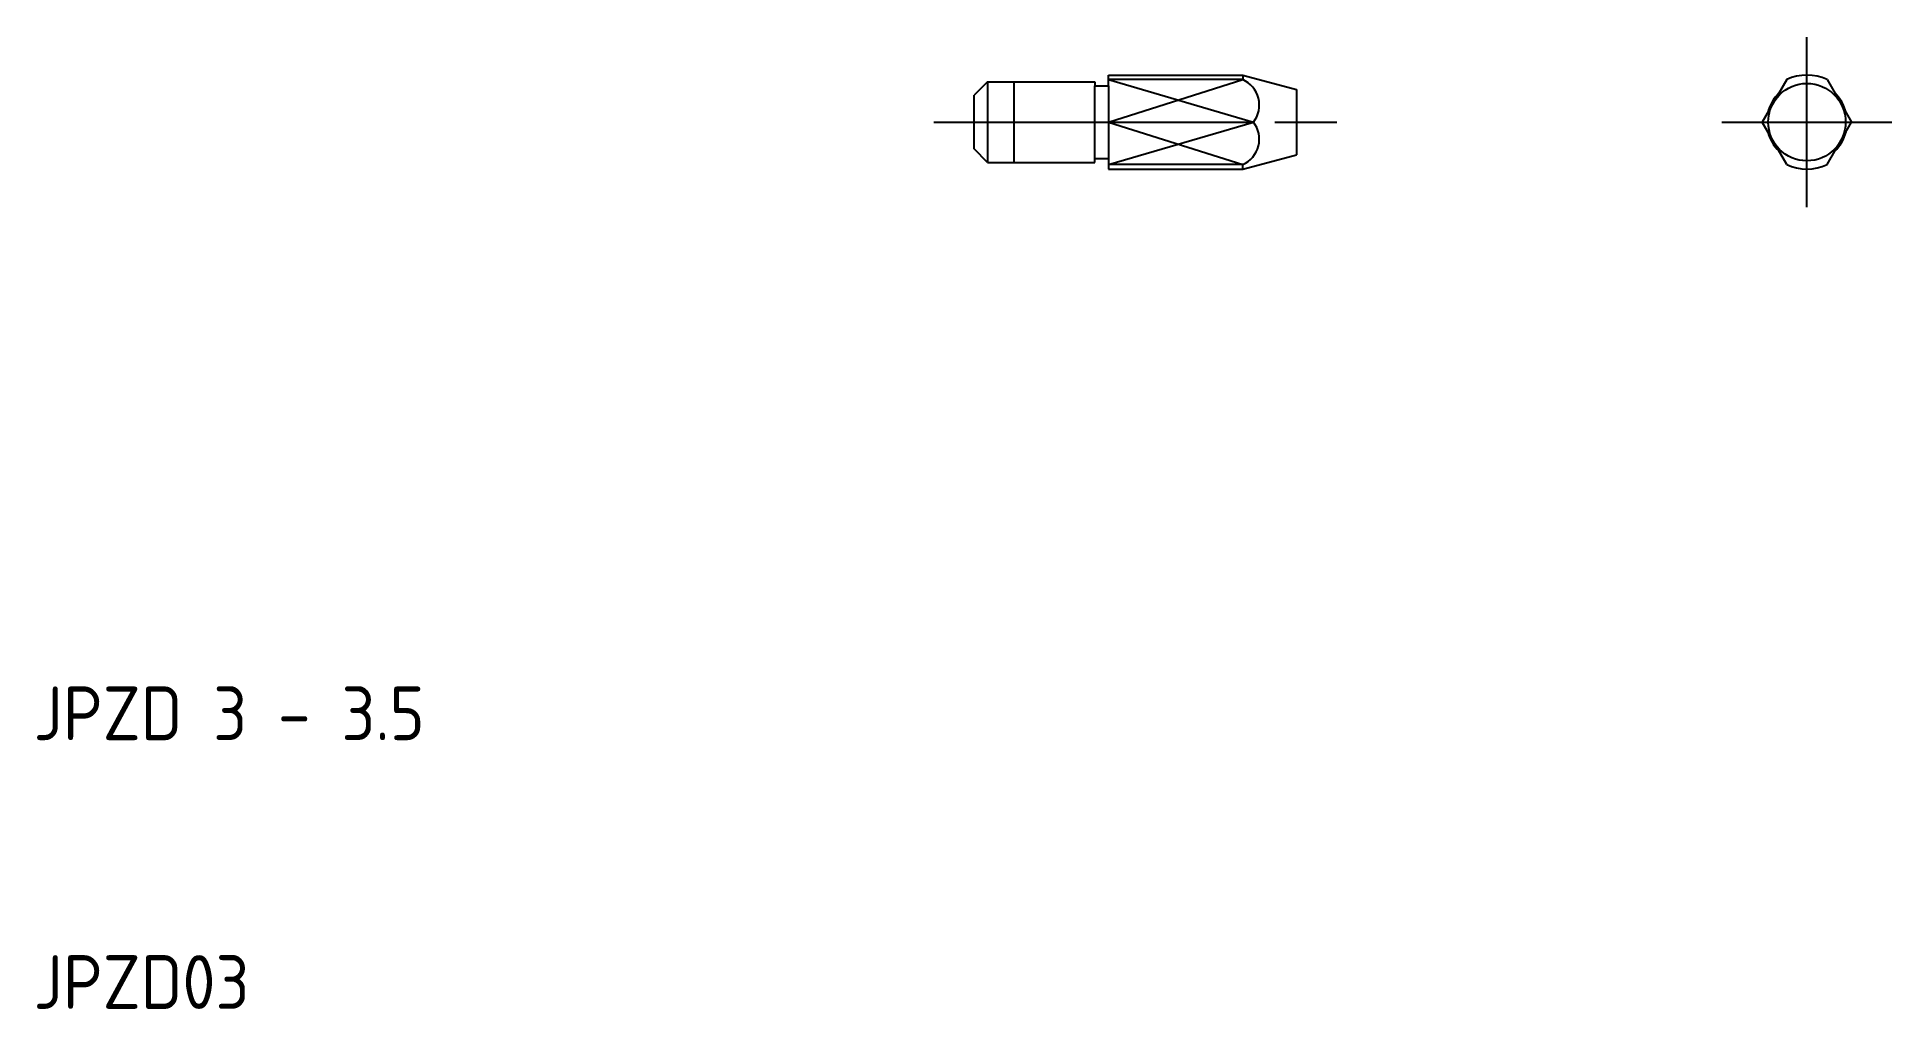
# Model space of a CAD drawing. Extents: x 10.1 to 79.2, y 10 to 46.2.
import ezdxf

# ---------------------------------------------------------------- set-up
doc = ezdxf.new("R2010")
doc.units = 0
doc.header["$LTSCALE"] = 0.25
doc.linetypes.add('CENTER', pattern=[50.8, 31.75, -6.35, 6.35, -6.35])
doc.layers.get('0').update_dxf_attribs({"linetype": 'CONTINUOUS'})
doc.layers.add('CENTER', color=1, linetype='CENTER')
doc.layers.add('PPMODEL2', color=3, linetype='CONTINUOUS')
doc.styles.get("Standard").update_dxf_attribs({"font": 'ISOCP.SHX', "bigfont": 'extfont.shx'})

msp = doc.modelspace()

# ---------------------------------------------------------------- linework, layer by layer
for p, q in [((45.5, 44.5), (45, 44)), ((45.5, 44.5), (45.5, 41.5)), ((45.5, 44.5), (49.5, 44.5)), ((46.5, 41.5), (46.5, 44.5)), ((49.5, 44.5), (49.5, 44.35)), ((49.5, 44.35), (50, 44.35)), ((49.5, 41.65), (49.5, 44.35)), ((50, 44.35), (50, 44.75)), ((50, 44.75), (55, 44.75)), ((55, 44.581139), (50, 44.581139)), ((50, 44.35), (50, 41.65)), ((55, 44.75), (57, 44.214102)), ((55, 44.75), (55, 44.581139)), ((57, 44.214102), (57, 41.785898)), ((75.25, 44.581139), (74.337129, 43)), ((76.75, 44.581139), (77.662871, 43)), ((45, 42), (45, 44)), ((50, 43), (55.4, 43)), ((75.25, 41.418861), (74.337129, 43)), ((76.75, 41.418861), (77.662871, 43)), ((45.5, 41.5), (45, 42)), ((45.5, 41.5), (49.5, 41.5)), ((49.5, 41.65), (50, 41.65)), ((49.5, 41.5), (49.5, 41.65)), ((50, 41.65), (50, 41.25)), ((55, 41.25), (57, 41.785898)), ((55, 41.418861), (50, 41.418861)), ((50, 41.25), (55, 41.25)), ((55, 41.25), (55, 41.418861))]:
    msp.add_line(p, q)
msp.add_circle((76, 43), 1.440088)
for centre, radius, start, end in [((54.581794, 43.634174), 1.035199, 322.221476, 66.172419), ((76, 43), 1.75, 64.623066, 115.376934), ((76, 43), 1.5, 133.751868, 166.248132), ((76, 43), 1.5, 13.751868, 46.248132), ((54.581794, 42.365826), 1.035199, 293.827581, 37.778524), ((76, 43), 1.5, 193.751868, 226.248132), ((76, 43), 1.5, 313.751868, 346.248132), ((76, 43), 1.75, 244.623066, 295.376934)]:
    msp.add_arc(centre, radius, start, end)
at = {"layer": 'CENTER', "color": 1, "linetype": 'CENTER'}
for p, q in [((76, 39.837129), (76, 46.162871)), ((43.5, 43), (58.5, 43)), ((72.837129, 43), (79.162871, 43))]:
    msp.add_line(p, q, dxfattribs=at)
at = {"layer": 'PPMODEL2'}
for p, q in [((50, 43), (55, 44.581139)), ((50, 44.581139), (55.4, 43)), ((50, 41.418861), (55.4, 43)), ((50, 43), (55, 41.418861))]:
    msp.add_line(p, q, dxfattribs=at)

# ---------------------------------------------------------------- texts
for s, p in [('JPZD 3 - 3.5', (10, 20)), ('JPZD03', (10, 10))]:
    msp.add_text(s, height=2).set_placement(p)

doc.saveas('drawing.dxf')
